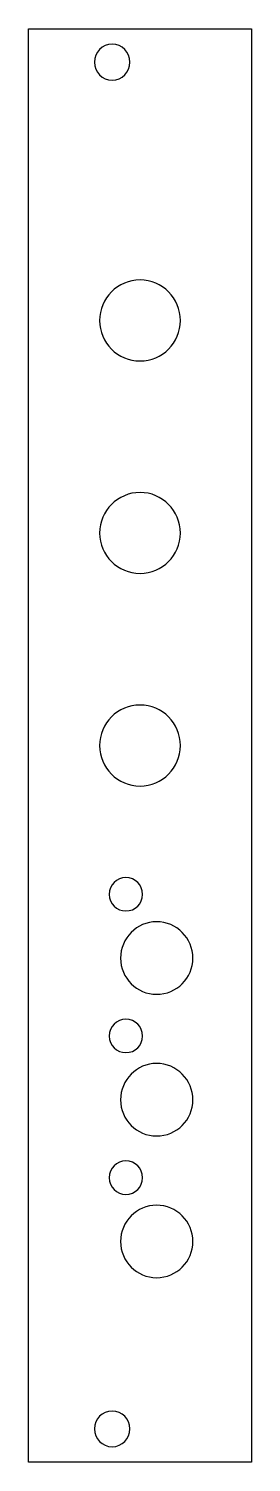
# Model space of a CAD drawing. Extents: x 138 to 158, y -169 to -41.
import ezdxf

# ---------------------------------------------------------------- set-up
doc = ezdxf.new("R2010")
doc.units = 0
doc.layers.add('LAYER_1', color=7, linetype='CONTINUOUS')

msp = doc.modelspace()

# ---------------------------------------------------------------- linework, layer by layer
at = {"layer": 'LAYER_1', "color": 1}
msp.add_lwpolyline([(138.38, -40.53), (158.38, -40.53), (158.38, -169.03), (138.38, -169.03), (138.38, -40.53)], dxfattribs=at)
for points in [[(147.48, -43.53), (147.48, -44.42), (146.76, -45.14), (145.89, -45.14), (145, -45.14), (144.28, -44.42), (144.28, -43.53), (144.28, -42.64), (145, -41.92), (145.89, -41.92), (146.76, -41.92), (147.48, -42.64), (147.48, -43.53), (147.48, -43.53), (147.48, -43.53), (147.48, -43.53)], [(152.01, -66.69), (152.01, -68.68), (150.38, -70.31), (148.39, -70.31), (146.38, -70.31), (144.75, -68.68), (144.75, -66.69), (144.75, -64.68), (146.38, -63.05), (148.39, -63.05), (150.38, -63.05), (152.01, -64.68), (152.01, -66.69), (152.01, -66.69), (152.01, -66.69), (152.01, -66.69)], [(152.01, -85.74), (152.01, -87.73), (150.38, -89.36), (148.39, -89.36), (146.38, -89.36), (144.75, -87.73), (144.75, -85.74), (144.75, -83.73), (146.38, -82.1), (148.39, -82.1), (150.38, -82.1), (152.01, -83.73), (152.01, -85.74), (152.01, -85.74), (152.01, -85.74), (152.01, -85.74)], [(152.01, -104.79), (152.01, -106.78), (150.38, -108.41), (148.39, -108.41), (146.38, -108.41), (144.75, -106.78), (144.75, -104.79), (144.75, -102.78), (146.38, -101.15), (148.39, -101.15), (150.38, -101.15), (152.01, -102.78), (152.01, -104.79), (152.01, -104.79), (152.01, -104.79), (152.01, -104.79)], [(148.6, -118.12), (148.6, -118.95), (147.95, -119.61), (147.12, -119.61), (146.27, -119.61), (145.62, -118.95), (145.62, -118.12), (145.62, -117.28), (146.27, -116.62), (147.12, -116.62), (147.95, -116.62), (148.6, -117.28), (148.6, -118.12), (148.6, -118.12), (148.6, -118.12), (148.6, -118.12)], [(153.13, -123.84), (153.13, -125.62), (151.67, -127.08), (149.87, -127.08), (148.09, -127.08), (146.63, -125.62), (146.63, -123.84), (146.63, -122.04), (148.09, -120.58), (149.87, -120.58), (151.67, -120.58), (153.13, -122.04), (153.13, -123.84), (153.13, -123.84), (153.13, -123.84), (153.13, -123.84)], [(148.6, -130.82), (148.6, -131.65), (147.95, -132.31), (147.12, -132.31), (146.27, -132.31), (145.62, -131.65), (145.62, -130.82), (145.62, -129.98), (146.27, -129.32), (147.12, -129.32), (147.95, -129.32), (148.6, -129.98), (148.6, -130.82), (148.6, -130.82), (148.6, -130.82), (148.6, -130.82)], [(153.13, -136.54), (153.13, -138.32), (151.67, -139.78), (149.87, -139.78), (148.09, -139.78), (146.63, -138.32), (146.63, -136.54), (146.63, -134.74), (148.09, -133.28), (149.87, -133.28), (151.67, -133.28), (153.13, -134.74), (153.13, -136.54), (153.13, -136.54), (153.13, -136.54), (153.13, -136.54)], [(148.6, -143.52), (148.6, -144.35), (147.95, -145.01), (147.12, -145.01), (146.27, -145.01), (145.62, -144.35), (145.62, -143.52), (145.62, -142.68), (146.27, -142.02), (147.12, -142.02), (147.95, -142.02), (148.6, -142.68), (148.6, -143.52), (148.6, -143.52), (148.6, -143.52), (148.6, -143.52)], [(153.13, -149.24), (153.13, -151.02), (151.67, -152.48), (149.87, -152.48), (148.09, -152.48), (146.63, -151.02), (146.63, -149.24), (146.63, -147.44), (148.09, -145.98), (149.87, -145.98), (151.67, -145.98), (153.13, -147.44), (153.13, -149.24), (153.13, -149.24), (153.13, -149.24), (153.13, -149.24)], [(147.48, -166.02), (147.48, -166.91), (146.76, -167.63), (145.89, -167.63), (145, -167.63), (144.28, -166.91), (144.28, -166.02), (144.28, -165.16), (145, -164.44), (145.89, -164.44), (146.76, -164.44), (147.48, -165.16), (147.48, -166.02), (147.48, -166.02), (147.48, -166.02), (147.48, -166.02)]]:
    msp.add_open_spline(points, degree=3, knots=[0, 0, 0, 0, 1, 1, 1, 2, 2, 2, 3, 3, 3, 4, 4, 4, 5, 5, 5, 5], dxfattribs=at)

doc.saveas('drawing.dxf')
